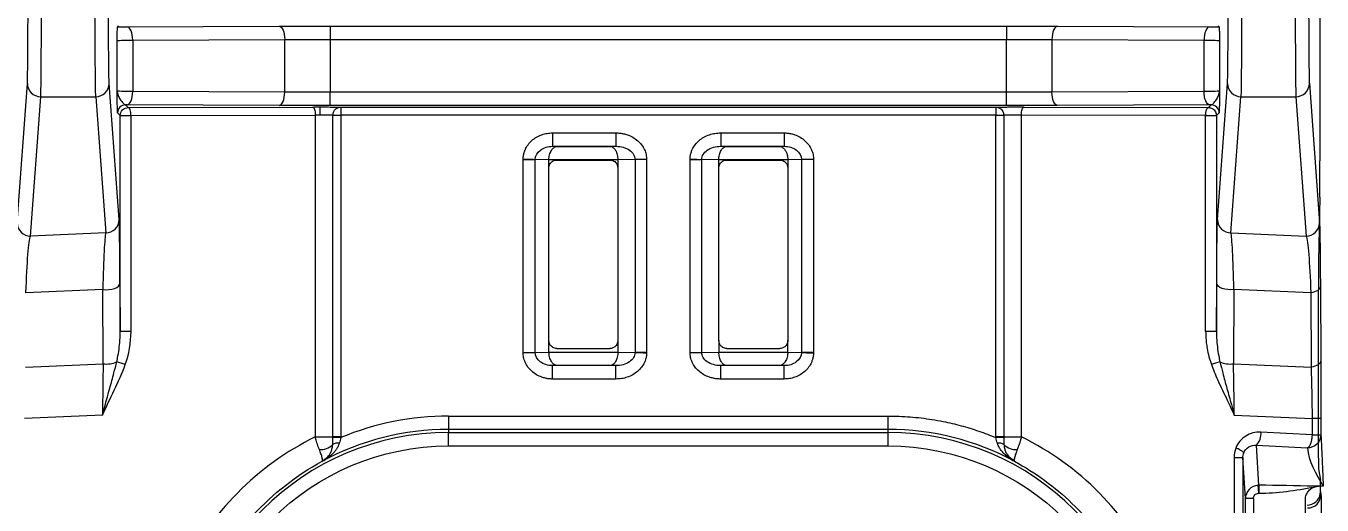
# Model space of a CAD drawing. Header units: inches. Extents: x 897.4 to 914.4, y -8.5 to 2.5.
# Drawn here: x 902.422 to 903.374, y -0.038 to 0.314 of the extents above; entities that cross this region are included whole.
import ezdxf

# ---------------------------------------------------------------- set-up
doc = ezdxf.new("R2010")
doc.units = ezdxf.units.IN
doc.header["$LTSCALE"] = 4
doc.header["$MEASUREMENT"] = 0
doc.layers.get('0').update_dxf_attribs({"linetype": 'CONTINUOUS'})

msp = doc.modelspace()

# ---------------------------------------------------------------- linework, layer by layer
for p, q in [((903.37248, 0.61299), (903.37248, 0.2151)), ((902.48928, 0.31353), (902.4901, 0.31435)), ((903.29768, 0.31435), (903.2985, 0.31353)), ((902.4963, 0.31357), (902.60797, 0.31402)), ((902.6454, 0.31409), (903.14238, 0.31409)), ((902.6454, 0.31409), (902.6454, 0.30425)), ((903.14238, 0.31409), (903.14238, 0.30425)), ((903.17982, 0.31402), (903.29149, 0.31357)), ((902.48909, 0.26625), (902.48909, 0.30349)), ((902.50045, 0.30373), (902.61213, 0.30418)), ((902.50045, 0.30373), (902.50045, 0.26602)), ((902.61213, 0.26556), (902.61213, 0.30418)), ((902.6454, 0.30425), (902.6454, 0.26549)), ((902.6454, 0.30425), (903.14238, 0.30425)), ((903.14238, 0.26549), (903.14238, 0.30425)), ((903.17566, 0.30418), (903.28733, 0.30373)), ((903.17566, 0.30418), (903.17566, 0.26556)), ((903.28733, 0.26602), (903.28733, 0.30373)), ((903.29869, 0.30349), (903.29869, 0.26625)), ((902.41561, 0.16943), (902.42308, 0.27196)), ((902.4905, 0.17184), (902.48321, 0.27196)), ((903.29728, 0.17184), (903.30458, 0.27196)), ((903.3647, 0.27196), (903.37217, 0.16943)), ((902.42545, 0.15966), (902.43292, 0.26219)), ((902.43292, 0.26219), (902.47337, 0.26219)), ((902.47337, 0.26219), (902.48066, 0.16206)), ((902.61213, 0.26556), (902.50045, 0.26602)), ((902.6454, 0.25565), (902.6454, 0.26549)), ((903.14238, 0.26549), (902.6454, 0.26549)), ((903.14238, 0.25565), (903.14238, 0.26549)), ((903.28733, 0.26602), (903.17566, 0.26556)), ((903.30712, 0.16206), (903.31442, 0.26219)), ((903.31442, 0.26219), (903.35486, 0.26219)), ((903.35486, 0.26219), (903.36233, 0.15966)), ((902.49131, 0.24828), (902.48932, 0.25027)), ((902.49131, 0.08949), (902.49131, 0.24828)), ((902.49131, 0.24828), (902.49923, 0.24828)), ((902.4963, 0.25617), (902.49522, 0.25618)), ((902.49522, 0.25618), (902.49721, 0.25418)), ((902.60797, 0.25572), (902.4963, 0.25617)), ((902.49721, 0.25418), (902.63258, 0.25461)), ((902.49923, 0.24828), (902.6346, 0.24871)), ((902.49923, 0.08949), (902.49923, 0.24828)), ((902.6346, 0.24871), (902.6346, 0.0121)), ((902.63797, 0.25462), (902.63797, 0.24872)), ((903.14238, 0.25565), (902.6454, 0.25565)), ((902.64753, 0.0121), (902.64753, 0.24861)), ((902.64753, 0.24861), (902.65326, 0.24861)), ((902.65326, 0.25452), (903.13452, 0.25452)), ((902.65326, 0.25452), (902.65326, 0.24861)), ((903.13452, 0.24861), (902.65326, 0.24861)), ((902.65326, 0.24861), (902.65326, 0.0121)), ((903.13452, 0.25452), (903.13452, 0.24861)), ((903.13452, 0.24861), (903.14026, 0.24861)), ((903.13452, 0.0121), (903.13452, 0.24861)), ((903.14026, 0.24861), (903.14026, 0.0121)), ((903.15318, 0.0121), (903.15318, 0.24871)), ((903.28855, 0.24828), (903.15318, 0.24871)), ((903.1552, 0.25461), (903.29057, 0.25418)), ((903.29149, 0.25617), (903.17982, 0.25572)), ((903.28855, 0.08949), (903.28855, 0.24828)), ((903.28855, 0.24828), (903.29647, 0.24828)), ((903.29057, 0.25418), (903.29256, 0.25618)), ((903.29256, 0.25618), (903.29149, 0.25617)), ((903.29847, 0.25027), (903.29647, 0.24828)), ((903.29647, 0.24828), (903.29647, 0.08949)), ((902.80887, 0.23557), (902.85542, 0.23557)), ((902.80887, 0.23557), (902.80887, 0.22573)), ((902.85542, 0.23557), (902.85542, 0.22573)), ((902.93237, 0.23557), (902.97892, 0.23557)), ((902.93237, 0.23557), (902.93237, 0.22573)), ((902.97892, 0.23557), (902.97892, 0.22573)), ((902.80887, 0.22573), (902.85542, 0.22573)), ((902.80887, 0.22573), (902.81244, 0.22566)), ((902.81244, 0.22566), (902.85107, 0.22566)), ((902.85107, 0.22566), (902.85542, 0.22573)), ((902.93237, 0.22573), (902.97892, 0.22573)), ((902.93237, 0.22573), (902.93672, 0.22566)), ((902.93672, 0.22566), (902.97535, 0.22566)), ((902.97535, 0.22566), (902.97892, 0.22573)), ((902.78723, 0.21596), (902.78723, 0.21629)), ((902.78723, 0.07425), (902.78723, 0.21596)), ((902.78723, 0.21596), (902.79615, 0.21596)), ((902.79615, 0.07425), (902.79615, 0.21596)), ((902.80617, 0.21577), (902.79615, 0.21596)), ((902.85679, 0.21582), (902.80617, 0.21582)), ((902.80617, 0.20974), (902.80617, 0.21577)), ((902.80617, 0.08295), (902.80617, 0.20974)), ((902.81207, 0.21564), (902.85088, 0.21564)), ((902.86941, 0.21597), (902.85679, 0.21578)), ((902.85679, 0.21578), (902.85679, 0.21582)), ((902.85679, 0.21578), (902.85679, 0.20974)), ((902.85679, 0.20974), (902.85679, 0.08295)), ((902.86941, 0.21597), (902.86941, 0.07424)), ((902.87796, 0.21597), (902.86941, 0.21597)), ((902.87796, 0.21597), (902.87796, 0.07424)), ((902.90982, 0.21597), (902.90982, 0.21623)), ((902.90982, 0.07424), (902.90982, 0.21597)), ((902.90982, 0.21597), (902.91838, 0.21597)), ((902.91838, 0.07424), (902.91838, 0.21597)), ((902.93099, 0.21578), (902.91838, 0.21597)), ((902.93099, 0.21582), (902.93099, 0.21578)), ((902.98162, 0.21582), (902.93099, 0.21582)), ((902.93099, 0.20974), (902.93099, 0.21578)), ((902.93099, 0.08295), (902.93099, 0.20974)), ((902.9369, 0.21564), (902.97571, 0.21564)), ((902.99164, 0.21596), (902.98162, 0.21577)), ((902.98162, 0.21577), (902.98162, 0.20974)), ((902.98162, 0.20974), (902.98162, 0.08295)), ((902.99164, 0.21596), (902.99164, 0.07425)), ((903.00056, 0.21596), (902.99164, 0.21596)), ((903.00056, 0.21596), (903.00056, 0.07425)), ((903.37233, 0.18834), (903.37145, 0.14108)), ((902.48066, 0.16206), (902.42545, 0.15966)), ((903.30712, 0.16206), (903.36233, 0.15966)), ((902.49113, 0.12517), (902.49131, 0.08949)), ((903.29647, 0.08949), (903.29665, 0.12517)), ((902.47851, 0.12046), (902.42204, 0.118)), ((902.47879, 0.06589), (902.47851, 0.12046)), ((903.30927, 0.12046), (903.309, 0.06589)), ((903.36574, 0.118), (903.30927, 0.12046)), ((903.36574, 0.118), (903.36601, 0.0634)), ((903.3713, 0.11432), (903.3713, -0.00156)), ((903.37281, 0.12271), (903.37308, 0.06811)), ((902.49923, 0.08949), (902.49131, 0.08949)), ((903.29647, 0.08949), (903.28855, 0.08949)), ((902.80617, 0.07444), (902.80617, 0.08295)), ((902.81207, 0.07704), (902.85088, 0.07704)), ((902.85679, 0.08295), (902.85679, 0.07444)), ((902.93099, 0.08295), (902.93099, 0.07444)), ((902.9369, 0.07704), (902.97571, 0.07704)), ((902.98162, 0.07444), (902.98162, 0.08295)), ((902.78723, 0.07425), (902.79615, 0.07425)), ((902.79615, 0.07425), (902.80617, 0.07444)), ((902.80617, 0.07444), (902.80617, 0.07439)), ((902.80617, 0.07439), (902.85679, 0.07439)), ((902.85679, 0.07444), (902.86941, 0.07424)), ((902.87796, 0.07424), (902.86941, 0.07424)), ((902.87796, 0.07424), (902.87796, 0.07398)), ((902.90982, 0.07424), (902.91838, 0.07424)), ((902.91838, 0.07424), (902.93099, 0.07444)), ((902.93099, 0.07444), (902.93099, 0.07439)), ((902.93099, 0.07439), (902.98162, 0.07439)), ((902.98162, 0.07439), (902.98162, 0.07444)), ((902.98162, 0.07444), (902.99164, 0.07425)), ((903.00056, 0.07425), (902.99164, 0.07425)), ((903.00056, 0.07425), (903.00055, 0.07392)), ((902.42177, 0.0634), (902.47879, 0.06589)), ((902.81244, 0.06455), (902.80887, 0.06448)), ((902.80887, 0.05464), (902.80887, 0.06448)), ((902.85542, 0.06448), (902.80887, 0.06448)), ((902.85107, 0.06455), (902.81244, 0.06455)), ((902.85542, 0.06448), (902.85107, 0.06455)), ((902.85542, 0.05464), (902.85542, 0.06448)), ((902.93672, 0.06455), (902.93237, 0.06448)), ((902.93237, 0.05464), (902.93237, 0.06448)), ((902.97892, 0.06448), (902.93237, 0.06448)), ((902.97535, 0.06455), (902.93672, 0.06455)), ((902.97892, 0.06448), (902.97535, 0.06455)), ((902.97892, 0.05464), (902.97892, 0.06448)), ((903.309, 0.06589), (903.36601, 0.0634)), ((902.85542, 0.05464), (902.80887, 0.05464)), ((902.97892, 0.05464), (902.93237, 0.05464)), ((902.4783, 0.02802), (902.42108, 0.02552)), ((902.73247, 0.02747), (903.05531, 0.02747)), ((902.73247, 0.02747), (902.73247, 0.01763)), ((903.05531, 0.01763), (903.05531, 0.02747)), ((903.30949, 0.02802), (903.36671, 0.02552)), ((903.36671, 0.02552), (903.36671, 0.01372)), ((903.37318, 0.02552), (903.36671, 0.02552)), ((903.37318, 0.02552), (903.37318, 0.01372)), ((902.6346, 0.0121), (902.64753, 0.0121)), ((902.65326, 0.0121), (902.64753, 0.0121)), ((902.65326, 0.0121), (902.65326, 0.01156)), ((902.73247, 0.01763), (902.73247, 0.01527)), ((903.05531, 0.01763), (902.73247, 0.01763)), ((902.73247, 0.01527), (903.05531, 0.01527)), ((902.73247, 0.00543), (902.73247, 0.01527)), ((903.05531, 0.01527), (903.05531, 0.01763)), ((903.05531, 0.00543), (903.05531, 0.01527)), ((903.14026, 0.0121), (903.13452, 0.0121)), ((903.13452, 0.01156), (903.13452, 0.0121)), ((903.14026, 0.0121), (903.15318, 0.0121)), ((903.36671, 0.01372), (903.32916, 0.01569)), ((903.36671, 0.01372), (903.37318, 0.01372)), ((902.73247, 0.00543), (903.05531, 0.00543)), ((903.3258, 0.00594), (903.36334, 0.00398)), ((903.32758, -0.02346), (903.3258, 0.00594)), ((902.63962, -0.00582), (902.64258, -0.00347)), ((902.63962, -0.00582), (902.63965, -0.00584)), ((902.64258, -0.00347), (902.64377, -0.00254)), ((903.1452, -0.00347), (903.14401, -0.00253)), ((903.14816, -0.00582), (903.1452, -0.00347)), ((903.14813, -0.00584), (903.14816, -0.00582)), ((903.30944, -0.00314), (903.30944, -0.35231)), ((903.30944, -0.00314), (903.31591, -0.00314)), ((903.31591, -0.00314), (903.31591, -0.35231)), ((903.31774, -0.03327), (903.31591, -0.00314)), ((903.37138, -0.01139), (903.37278, -0.01976)), ((903.32699, -0.02347), (903.32734, -0.02931)), ((903.32758, -0.02346), (903.32758, -0.0293)), ((903.3683, -0.0241), (903.3683, -0.02476)), ((903.37488, -0.02418), (903.37162, -0.02418)), ((903.37286, -0.02814), (903.37322, -0.0303)), ((903.31774, -0.32218), (903.31774, -0.03327)), ((903.32364, -0.03327), (903.31774, -0.03327)), ((903.32364, -0.03327), (903.32364, -0.32218)), ((903.3618, -0.32144), (903.3618, -0.03402))]:
    msp.add_line(p, q)
at = {"flags": 128}
for points in [[(902.50045, 0.30373), (902.50037, 0.30564), (902.50013, 0.30747), (902.49974, 0.30917), (902.49923, 0.31066), (902.4986, 0.31188), (902.49788, 0.3128), (902.4971, 0.31337), (902.4963, 0.31357)], [(902.60797, 0.31402), (902.60877, 0.31382), (902.60955, 0.31325), (902.61027, 0.31234), (902.6109, 0.31111), (902.61141, 0.30962), (902.6118, 0.30793), (902.61204, 0.30609), (902.61213, 0.30418)], [(903.17982, 0.31402), (903.17901, 0.31382), (903.17823, 0.31325), (903.17752, 0.31234), (903.17689, 0.31111), (903.17637, 0.30962), (903.17598, 0.30793), (903.17574, 0.30609), (903.17566, 0.30418)], [(903.29149, 0.31357), (903.29068, 0.31337), (903.2899, 0.3128), (903.28919, 0.31188), (903.28856, 0.31066), (903.28804, 0.30917), (903.28765, 0.30747), (903.28741, 0.30564), (903.28733, 0.30373)], [(902.4963, 0.25617), (902.4971, 0.25638), (902.49788, 0.25694), (902.4986, 0.25786), (902.49923, 0.25908), (902.49974, 0.26057), (902.50013, 0.26227), (902.50037, 0.2641), (902.50045, 0.26602)], [(902.60797, 0.25572), (902.60877, 0.25592), (902.60955, 0.25649), (902.61027, 0.2574), (902.6109, 0.25863), (902.61141, 0.26012), (902.6118, 0.26181), (902.61204, 0.26365), (902.61213, 0.26556)], [(903.17982, 0.25572), (903.17901, 0.25592), (903.17823, 0.25649), (903.17752, 0.2574), (903.17689, 0.25863), (903.17637, 0.26012), (903.17598, 0.26181), (903.17574, 0.26365), (903.17566, 0.26556)], [(903.29149, 0.25617), (903.29068, 0.25638), (903.2899, 0.25694), (903.28919, 0.25786), (903.28856, 0.25908), (903.28804, 0.26057), (903.28765, 0.26227), (903.28741, 0.2641), (903.28733, 0.26602)], [(902.49923, 0.24828), (902.49919, 0.24943), (902.49908, 0.25053), (902.49889, 0.25154), (902.49864, 0.25244), (902.49833, 0.25317), (902.49798, 0.25372), (902.49761, 0.25406), (902.49721, 0.25418)], [(902.63258, 0.25461), (902.63297, 0.25449), (902.63335, 0.25415), (902.6337, 0.2536), (902.634, 0.25287), (902.63425, 0.25197), (902.63444, 0.25096), (902.63456, 0.24986), (902.6346, 0.24871)], [(903.15318, 0.24871), (903.15322, 0.24986), (903.15334, 0.25096), (903.15353, 0.25197), (903.15378, 0.25287), (903.15409, 0.2536), (903.15443, 0.25415), (903.15481, 0.25449), (903.1552, 0.25461)], [(902.78723, 0.21629), (902.78862, 0.21627), (902.78998, 0.21624), (902.79129, 0.21622), (902.79252, 0.21619), (902.79364, 0.21617), (902.79463, 0.21615), (902.79547, 0.21614), (902.79615, 0.21613)], [(902.90982, 0.21623), (902.91111, 0.21621), (902.91238, 0.21619), (902.91361, 0.21618), (902.91477, 0.21616), (902.91584, 0.21614), (902.91681, 0.21613), (902.91766, 0.21611), (902.91838, 0.2161)], [(902.47851, 0.12046), (902.48075, 0.12028), (902.48302, 0.12036), (902.48519, 0.12069), (902.48716, 0.12126), (902.48881, 0.12204), (902.49007, 0.12298), (902.49085, 0.12405), (902.49113, 0.12517)], [(903.30927, 0.12046), (903.30703, 0.12028), (903.30477, 0.12036), (903.30259, 0.12069), (903.30063, 0.12126), (903.29897, 0.12204), (903.29772, 0.12298), (903.29693, 0.12405), (903.29665, 0.12517)], [(903.37281, 0.12271), (903.37267, 0.12192), (903.37229, 0.12116), (903.37166, 0.12044), (903.37082, 0.11977), (903.36978, 0.11918), (903.36856, 0.11868), (903.36721, 0.11829), (903.36574, 0.118)], [(902.86941, 0.07411), (902.87012, 0.0741), (902.87097, 0.07409), (902.87194, 0.07407), (902.87301, 0.07406), (902.87417, 0.07404), (902.8754, 0.07402), (902.87667, 0.074), (902.87796, 0.07398)], [(902.99163, 0.07409), (902.99231, 0.07407), (902.99315, 0.07406), (902.99415, 0.07404), (902.99527, 0.07402), (902.99649, 0.074), (902.9978, 0.07397), (902.99916, 0.07395), (903.00055, 0.07392)], [(903.37308, 0.06811), (903.37294, 0.06733), (903.37256, 0.06656), (903.37194, 0.06584), (903.3711, 0.06518), (903.37005, 0.06459), (903.36884, 0.06409), (903.36748, 0.06369), (903.36601, 0.0634)], [(902.65326, 0.01156), (902.65228, 0.01157), (902.65133, 0.01158), (902.65044, 0.0116), (902.64962, 0.01161), (902.6489, 0.01161), (902.6483, 0.01162), (902.64784, 0.01163), (902.64752, 0.01163)], [(903.14026, 0.01163), (903.13995, 0.01163), (903.13948, 0.01162), (903.13889, 0.01161), (903.13817, 0.01161), (903.13735, 0.0116), (903.13645, 0.01158), (903.1355, 0.01157), (903.13452, 0.01156)]]:
    msp.add_lwpolyline(points, dxfattribs=at)
for centre, radius, start, end in [((902.4329, 0.27201), 0.00982, 180.27307, 270.13264), ((902.47339, 0.27201), 0.00982, 269.86736, 359.72693), ((903.31439, 0.27201), 0.00982, 180.27318, 270.13236), ((903.35488, 0.27201), 0.00982, 269.86764, 359.72687), ((902.49522, 0.25027), 0.00591, 90.00619, 179.99523), ((903.29256, 0.25027), 0.00591, 0.00505, 89.9954), ((902.48068, 0.17188), 0.00982, 269.86694, 359.72692), ((903.3071, 0.17188), 0.00982, 180.27322, 270.13275), ((902.42543, 0.16948), 0.00982, 180.27307, 270.13263), ((903.36235, 0.16948), 0.00982, 269.86732, 359.72665), ((902.48151, 0.08283), 0.01716, 260.87545, 294.79621), ((902.48058, 0.03077), 0.03738, 67.28729, 77.4408), ((903.30721, 0.03076), 0.03738, 102.55951, 112.71241), ((903.30627, 0.08283), 0.01716, 245.20387, 279.12448), ((902.73247, -0.17773), 0.193, 90, 270), ((902.73247, -0.17773), 0.19535, 90, 118.37014), ((903.05531, -0.17773), 0.19535, 61.62986, 90), ((903.05531, -0.17773), 0.193, 270, 90), ((903.31682, 0.0145), 0.0124, 316.3833, 5.49164), ((902.63888, 0.01417), 0.01141, 263.44191, 318.10088), ((902.65123, -0.00047), 0.00801, 82.93663, 118.76251), ((903.13655, -0.00047), 0.00801, 61.23742, 97.06344), ((903.1489, 0.01417), 0.01141, 221.89914, 276.55811), ((903.30657, -0.00974), 0.01423, 45.43377, 73.00163), ((902.64581, -0.00456), 0.00288, 90.93476, 135.20679), ((903.14197, -0.00456), 0.00288, 44.79336, 89.0649), ((903.36338, -0.03029), 0.00984, 269.99231, 359.93101)]:
    msp.add_arc(centre, radius, start, end)
for centre, major_axis, ratio, start_param, end_param in [((903.37222, 0.2151), (0, 0.02953), 0.008727, 3.577925, 4.712389), ((903.37156, 0.11432), (0, 0.02953), 0.008727, 0.436332, 1.570796), ((903.37139, -0.00156), (0, 0.00984), 0.008727, 1.570796, 3.089233), ((903.37277, -0.02959), (0, 0.00984), 0.00873, 4.860905, 6.230809), ((903.36302, -0.02816), (0.00336, 0.00927), 0.997866, 3.490948, 4.913506)]:
    msp.add_ellipse(centre, major_axis=major_axis, ratio=ratio, start_param=start_param, end_param=end_param)
for points, knots in [([(902.42308, 0.27196), (902.42309, 0.27219), (902.42312, 0.27264), (902.42316, 0.27372), (902.4232, 0.27512), (902.42324, 0.27685), (902.4233, 0.28002), (902.42338, 0.2855), (902.42346, 0.29438), (902.42353, 0.30484), (902.42357, 0.31511), (902.42359, 0.32438), (902.42361, 0.33232), (902.42361, 0.33768), (902.42361, 0.34037)], [0, 0, 0, 0, 0.0485418, 0.0967402, 0.1448345, 0.1930651, 0.2416707, 0.370757, 0.5000478, 0.6291324, 0.7584216, 0.8390891, 0.9192435, 1, 1, 1, 1]), ([(902.43292, 0.26219), (902.43299, 0.26332), (902.43306, 0.26619), (902.43319, 0.27502), (902.43325, 0.28099), (902.43335, 0.29524), (902.43339, 0.30352), (902.43344, 0.32133), (902.43345, 0.33085), (902.43345, 0.34037)], [0, 0, 0, 0, 0.25, 0.25, 0.5, 0.5, 0.75, 0.75, 1, 1, 1, 1]), ([(902.47337, 0.26219), (902.47335, 0.26246), (902.47332, 0.263), (902.47328, 0.26431), (902.47324, 0.26596), (902.4732, 0.26797), (902.47317, 0.27028), (902.47313, 0.27288), (902.4731, 0.27574), (902.47307, 0.27883), (902.47304, 0.28213), (902.47302, 0.2856), (902.47299, 0.28923), (902.47297, 0.29298), (902.47295, 0.29684), (902.47293, 0.30077), (902.47291, 0.30477), (902.47289, 0.3088), (902.47288, 0.31284), (902.47287, 0.31689), (902.47286, 0.32092), (902.47285, 0.32492), (902.47284, 0.32888), (902.47284, 0.33277), (902.47284, 0.3366), (902.47284, 0.33912), (902.47284, 0.34037)], [0, 0, 0, 0, 0.0505536, 0.1003345, 0.1493427, 0.1975782, 0.245041, 0.291731, 0.3376482, 0.3827927, 0.4271644, 0.4707633, 0.5135894, 0.5556427, 0.5969232, 0.6374309, 0.6771657, 0.7161276, 0.7543167, 0.791733, 0.8283763, 0.8642468, 0.8993445, 0.9336692, 0.967221, 1, 1, 1, 1]), ([(902.48321, 0.27196), (902.48314, 0.27296), (902.48306, 0.27546), (902.48294, 0.28319), (902.48288, 0.28841), (902.48278, 0.30088), (902.48274, 0.30812), (902.48269, 0.32371), (902.48268, 0.33204), (902.48268, 0.34037)], [0, 0, 0, 0, 0.25, 0.25, 0.5, 0.5, 0.75, 0.75, 1, 1, 1, 1]), ([(903.30458, 0.27196), (903.30459, 0.27219), (903.30462, 0.27264), (903.30466, 0.27372), (903.3047, 0.27512), (903.30474, 0.27685), (903.3048, 0.28002), (903.30487, 0.2855), (903.30496, 0.29438), (903.30502, 0.30484), (903.30507, 0.31511), (903.30509, 0.32438), (903.3051, 0.33232), (903.3051, 0.33768), (903.30511, 0.34037)], [0, 0, 0, 0, 0.048542, 0.09674, 0.144834, 0.193065, 0.241671, 0.370757, 0.500048, 0.629132, 0.758422, 0.839089, 0.919244, 1, 1, 1, 1]), ([(903.31495, 0.34037), (903.31495, 0.33849), (903.31495, 0.33465), (903.31494, 0.32883), (903.31493, 0.32288), (903.31491, 0.31684), (903.3149, 0.31077), (903.31487, 0.30471), (903.31485, 0.29874), (903.31481, 0.29292), (903.31478, 0.28733), (903.31474, 0.28206), (903.3147, 0.27718), (903.31465, 0.2728), (903.3146, 0.269), (903.31454, 0.26589), (903.31448, 0.26348), (903.31444, 0.26262), (903.31442, 0.26219)], [0, 0, 0, 0, 0.049462, 0.100663, 0.153603, 0.208281, 0.264698, 0.322853, 0.382746, 0.444378, 0.507748, 0.572856, 0.639702, 0.708287, 0.778608, 0.850668, 0.924465, 1, 1, 1, 1]), ([(903.35433, 0.34037), (903.35433, 0.33085), (903.35434, 0.32133), (903.3544, 0.30352), (903.35443, 0.29524), (903.35453, 0.28099), (903.35459, 0.27502), (903.35472, 0.26619), (903.35479, 0.26332), (903.35486, 0.26219)], [0, 0, 0, 0, 0.25, 0.25, 0.5, 0.5, 0.75, 0.75, 1, 1, 1, 1]), ([(903.36417, 0.34037), (903.36417, 0.33876), (903.36417, 0.33553), (903.36418, 0.33073), (903.36419, 0.32599), (903.3642, 0.3213), (903.36422, 0.31415), (903.36426, 0.30484), (903.36432, 0.29439), (903.36441, 0.2855), (903.36449, 0.27945), (903.36457, 0.27558), (903.36463, 0.27319), (903.36468, 0.27237), (903.3647, 0.27196)], [0, 0, 0, 0, 0.04854, 0.0967367, 0.1448293, 0.1930585, 0.2416627, 0.3707464, 0.5000363, 0.6291218, 0.7584136, 0.8390835, 0.9192405, 1, 1, 1, 1]), ([(902.48909, 0.30349), (902.48911, 0.30487), (902.48914, 0.30722), (902.48918, 0.31016), (902.48921, 0.31204), (902.48925, 0.31326), (902.48927, 0.31344), (902.48928, 0.31353)], [0, 0, 0, 0, 0.290961, 0.498709, 0.682047, 0.847745, 1, 1, 1, 1]), ([(902.48928, 0.31353), (902.49037, 0.31354), (902.49254, 0.31355), (902.49504, 0.31356), (902.4963, 0.31357)], [0, 0, 0, 0, 0.500001, 1, 1, 1, 1]), ([(902.60797, 0.31402), (902.60966, 0.31403), (902.61304, 0.31404), (902.61826, 0.31406), (902.62354, 0.31407), (902.6289, 0.31408), (902.63433, 0.31409), (902.63984, 0.31409), (902.64354, 0.31409), (902.6454, 0.31409)], [0, 0, 0, 0, 0.144264, 0.287125, 0.429137, 0.570865, 0.712876, 0.855736, 1, 1, 1, 1]), ([(903.14238, 0.31409), (903.14424, 0.31409), (903.14794, 0.31409), (903.15345, 0.31409), (903.15888, 0.31408), (903.16424, 0.31407), (903.16952, 0.31406), (903.17474, 0.31404), (903.17812, 0.31403), (903.17982, 0.31402)], [0, 0, 0, 0, 0.144264, 0.287124, 0.429135, 0.570863, 0.712875, 0.855736, 1, 1, 1, 1]), ([(903.29149, 0.31357), (903.29274, 0.31356), (903.29524, 0.31355), (903.29741, 0.31354), (903.2985, 0.31353)], [0, 0, 0, 0, 0.499999, 1, 1, 1, 1]), ([(903.2985, 0.31353), (903.29851, 0.3135), (903.29852, 0.31343), (903.29854, 0.31299), (903.29856, 0.31231), (903.29858, 0.31137), (903.29861, 0.30987), (903.29865, 0.30723), (903.29868, 0.30488), (903.29869, 0.30349)], [0, 0, 0, 0, 0.089429, 0.183313, 0.282704, 0.388492, 0.501415, 0.707219, 1, 1, 1, 1]), ([(902.48909, 0.30349), (902.48912, 0.30354), (902.49022, 0.30359), (902.49422, 0.30367), (902.49711, 0.30371), (902.50045, 0.30373)], [0, 0, 0, 0, 0.5, 0.5, 1, 1, 1, 1]), ([(903.28733, 0.30373), (903.29068, 0.30371), (903.29357, 0.30367), (903.29756, 0.30359), (903.29866, 0.30354), (903.29869, 0.30349)], [0, 0, 0, 0, 0.5, 0.5, 1, 1, 1, 1]), ([(902.48932, 0.25027), (902.48931, 0.25032), (902.48929, 0.25042), (902.48927, 0.25109), (902.48924, 0.25213), (902.48921, 0.2536), (902.48919, 0.25546), (902.48916, 0.25779), (902.48913, 0.26135), (902.48911, 0.26431), (902.48909, 0.26625)], [0, 0, 0, 0, 0.092854, 0.187644, 0.286037, 0.389528, 0.499402, 0.615869, 0.749527, 1, 1, 1, 1]), ([(902.48909, 0.26625), (902.48913, 0.26573), (902.48921, 0.26469), (902.4897, 0.26313), (902.49043, 0.2616), (902.49135, 0.26006), (902.49235, 0.25864), (902.49341, 0.25738), (902.49438, 0.25642), (902.49495, 0.25626), (902.49522, 0.25618)], [0, 0, 0, 0, 0.1232917, 0.249217, 0.3782973, 0.4996005, 0.6306495, 0.7499638, 0.8796782, 1, 1, 1, 1]), ([(902.50045, 0.26602), (902.49711, 0.26604), (902.49422, 0.26607), (902.49022, 0.26615), (902.48912, 0.2662), (902.48909, 0.26625)], [0, 0, 0, 0, 0.5, 0.5, 1, 1, 1, 1]), ([(903.29869, 0.26625), (903.29866, 0.2662), (903.29756, 0.26615), (903.29357, 0.26607), (903.29068, 0.26604), (903.28733, 0.26602)], [0, 0, 0, 0, 0.5, 0.5, 1, 1, 1, 1]), ([(903.29256, 0.25618), (903.29274, 0.25621), (903.2931, 0.25629), (903.29372, 0.25675), (903.29449, 0.25751), (903.29543, 0.25864), (903.29679, 0.26055), (903.29793, 0.26262), (903.29857, 0.26471), (903.29865, 0.26574), (903.29869, 0.26625)], [0, 0, 0, 0, 0.079014, 0.162787, 0.250163, 0.369419, 0.500511, 0.750753, 0.876512, 1, 1, 1, 1]), ([(903.29869, 0.26625), (903.29868, 0.26431), (903.29865, 0.26137), (903.29862, 0.25781), (903.29859, 0.25503), (903.29855, 0.25253), (903.29851, 0.25066), (903.29848, 0.2504), (903.29847, 0.25027)], [0, 0, 0, 0, 0.250924, 0.381584, 0.500814, 0.679307, 0.843358, 1, 1, 1, 1]), ([(902.49131, 0.24828), (902.49131, 0.24983), (902.49195, 0.25136), (902.49413, 0.25355), (902.49567, 0.25418), (902.49721, 0.25418)], [0, 0, 0, 0, 0.5, 0.5, 1, 1, 1, 1]), ([(902.6454, 0.25565), (902.64354, 0.25565), (902.63984, 0.25565), (902.63433, 0.25565), (902.6289, 0.25566), (902.62354, 0.25567), (902.61826, 0.25568), (902.61304, 0.2557), (902.60966, 0.25571), (902.60797, 0.25572)], [0, 0, 0, 0, 0.144264, 0.287124, 0.429135, 0.570863, 0.712875, 0.855736, 1, 1, 1, 1]), ([(902.63258, 0.25461), (902.63346, 0.25462), (902.63521, 0.25462), (902.63705, 0.25462), (902.63797, 0.25462)], [0, 0, 0, 0, 0.500001, 1, 1, 1, 1]), ([(902.63797, 0.25462), (902.63885, 0.25462), (902.64059, 0.25462), (902.64313, 0.25462), (902.64552, 0.25461), (902.64843, 0.25459), (902.65157, 0.25456), (902.6527, 0.25453), (902.65326, 0.25452)], [0, 0, 0, 0, 0.126398, 0.249614, 0.373223, 0.500768, 0.749614, 1, 1, 1, 1]), ([(902.64753, 0.24861), (902.64701, 0.24863), (902.64576, 0.24865), (902.64233, 0.24868), (902.64015, 0.2487), (902.63797, 0.24872)], [0, 0, 0, 0, 0.5, 0.5, 1, 1, 1, 1]), ([(902.64753, 0.24861), (902.64757, 0.24913), (902.64764, 0.25008), (902.64811, 0.25128), (902.64865, 0.25215), (902.64955, 0.2532), (902.65075, 0.25402), (902.65203, 0.2544), (902.65269, 0.25449), (902.65306, 0.25452), (902.65322, 0.25452), (902.65326, 0.25452)], [0, 0, 0, 0, 0.167419, 0.306659, 0.417651, 0.500341, 0.759207, 0.882828, 0.942179, 0.983221, 1, 1, 1, 1]), ([(903.13452, 0.25452), (903.13471, 0.25452), (903.13509, 0.25454), (903.13601, 0.25455), (903.13738, 0.25457), (903.13945, 0.25459), (903.14231, 0.25461), (903.14555, 0.25462), (903.14888, 0.25462), (903.15217, 0.25462), (903.15419, 0.25462), (903.1552, 0.25461)], [0, 0, 0, 0, 0.079129, 0.158211, 0.238652, 0.367859, 0.500082, 0.629289, 0.761512, 0.88003, 1, 1, 1, 1]), ([(903.13452, 0.25452), (903.13457, 0.25452), (903.13473, 0.25452), (903.1351, 0.25449), (903.13575, 0.2544), (903.13704, 0.25402), (903.13851, 0.25301), (903.13991, 0.25111), (903.14013, 0.24956), (903.14026, 0.24861)], [0, 0, 0, 0, 0.0168247, 0.0579803, 0.1174947, 0.2414558, 0.5010324, 0.6946557, 1, 1, 1, 1]), ([(903.15318, 0.24871), (903.15261, 0.24871), (903.15145, 0.24872), (903.14958, 0.24872), (903.14764, 0.24871), (903.1457, 0.2487), (903.14388, 0.24869), (903.14227, 0.24867), (903.14096, 0.24864), (903.14049, 0.24862), (903.14026, 0.24861)], [0, 0, 0, 0, 0.10786, 0.220619, 0.338277, 0.460833, 0.588285, 0.720631, 0.85787, 1, 1, 1, 1]), ([(903.17982, 0.25572), (903.17812, 0.25571), (903.17474, 0.2557), (903.16952, 0.25568), (903.16424, 0.25567), (903.15888, 0.25566), (903.15345, 0.25565), (903.14794, 0.25565), (903.14424, 0.25565), (903.14238, 0.25565)], [0, 0, 0, 0, 0.144264, 0.287125, 0.429137, 0.570865, 0.712876, 0.855736, 1, 1, 1, 1]), ([(903.28855, 0.24828), (903.28856, 0.24879), (903.28859, 0.24974), (903.28876, 0.25094), (903.28895, 0.25181), (903.28926, 0.25286), (903.28968, 0.25363), (903.29011, 0.25406), (903.29042, 0.25417), (903.29054, 0.25418), (903.29057, 0.25418)], [0, 0, 0, 0, 0.167369, 0.306613, 0.417665, 0.50047, 0.759332, 0.858825, 0.962108, 1, 1, 1, 1]), ([(903.29057, 0.25418), (903.29067, 0.25418), (903.29085, 0.25418), (903.2912, 0.25415), (903.29184, 0.25407), (903.29316, 0.25369), (903.29468, 0.25268), (903.29612, 0.25078), (903.29634, 0.24923), (903.29647, 0.24828)], [0, 0, 0, 0, 0.032671, 0.057605, 0.117135, 0.241141, 0.500843, 0.6945, 1, 1, 1, 1]), ([(902.78723, 0.21629), (902.78728, 0.2171), (902.78737, 0.21873), (902.78794, 0.22112), (902.78898, 0.22392), (902.79079, 0.22701), (902.7936, 0.23005), (902.79702, 0.23255), (902.80082, 0.23429), (902.80483, 0.23539), (902.80751, 0.23551), (902.80887, 0.23557)], [0, 0, 0, 0, 0.075797, 0.151886, 0.229666, 0.354402, 0.484464, 0.614064, 0.749062, 0.873345, 1, 1, 1, 1]), ([(902.85542, 0.23557), (902.85636, 0.23554), (902.85825, 0.23549), (902.86103, 0.23501), (902.86427, 0.2341), (902.86784, 0.23251), (902.87142, 0.22997), (902.87437, 0.22687), (902.87644, 0.22338), (902.87774, 0.21969), (902.87789, 0.21721), (902.87796, 0.21597)], [0, 0, 0, 0, 0.0857, 0.170497, 0.255434, 0.390288, 0.522424, 0.650286, 0.775327, 0.888089, 1, 1, 1, 1]), ([(902.90982, 0.21623), (902.90987, 0.21705), (902.90996, 0.21867), (902.91054, 0.22108), (902.91162, 0.22389), (902.91352, 0.22699), (902.91644, 0.23004), (902.92001, 0.23255), (902.92397, 0.23429), (902.92815, 0.23539), (902.93095, 0.23551), (902.93237, 0.23557)], [0, 0, 0, 0, 0.07411, 0.148623, 0.225022, 0.348271, 0.477868, 0.608071, 0.744662, 0.870967, 1, 1, 1, 1]), ([(902.97892, 0.23557), (902.97982, 0.23554), (902.98162, 0.23549), (902.98429, 0.235), (902.9874, 0.2341), (902.99084, 0.2325), (902.99427, 0.22998), (902.99711, 0.22686), (902.99909, 0.22337), (903.00034, 0.21968), (903.00048, 0.2172), (903.00056, 0.21596)], [0, 0, 0, 0, 0.083525, 0.166813, 0.250952, 0.383035, 0.515781, 0.642974, 0.770695, 0.885054, 1, 1, 1, 1]), ([(902.79615, 0.21613), (902.7962, 0.21868), (902.79759, 0.22117), (902.80228, 0.22472), (902.80555, 0.22574), (902.80887, 0.22573)], [0, 0, 0, 0, 0.5, 0.5, 1, 1, 1, 1]), ([(902.80617, 0.21582), (902.80619, 0.21644), (902.80624, 0.21769), (902.80662, 0.21953), (902.8072, 0.22128), (902.80818, 0.22316), (902.80994, 0.22512), (902.81151, 0.22546), (902.81244, 0.22566)], [0, 0, 0, 0, 0.109877, 0.224595, 0.345563, 0.473984, 0.690646, 1, 1, 1, 1]), ([(902.85107, 0.22566), (902.85144, 0.22562), (902.85214, 0.22554), (902.8531, 0.22502), (902.8539, 0.22435), (902.85457, 0.22358), (902.85549, 0.22219), (902.8565, 0.21971), (902.8567, 0.21707), (902.85679, 0.21582)], [0, 0, 0, 0, 0.1343242, 0.2539107, 0.3587913, 0.4490188, 0.5246821, 0.7738786, 1, 1, 1, 1]), ([(902.85542, 0.22573), (902.85911, 0.22574), (902.86274, 0.2247), (902.86792, 0.22109), (902.86942, 0.21855), (902.86941, 0.21597)], [0, 0, 0, 0, 0.5, 0.5, 1, 1, 1, 1]), ([(902.91838, 0.2161), (902.91841, 0.21866), (902.91994, 0.22116), (902.9251, 0.22472), (902.92871, 0.22574), (902.93237, 0.22573)], [0, 0, 0, 0, 0.5, 0.5, 1, 1, 1, 1]), ([(902.93099, 0.21582), (902.93101, 0.21644), (902.93106, 0.21769), (902.9314, 0.21953), (902.93193, 0.22127), (902.93282, 0.22315), (902.93443, 0.22512), (902.93587, 0.22546), (902.93672, 0.22566)], [0, 0, 0, 0, 0.111368, 0.227364, 0.349191, 0.477887, 0.693566, 1, 1, 1, 1]), ([(902.97535, 0.22566), (902.97575, 0.22562), (902.97652, 0.22554), (902.97757, 0.22502), (902.97845, 0.22435), (902.97918, 0.22358), (902.98019, 0.22219), (902.9813, 0.21973), (902.98151, 0.21708), (902.98162, 0.21582)], [0, 0, 0, 0, 0.135719, 0.256387, 0.36204, 0.452737, 0.52858, 0.776663, 1, 1, 1, 1]), ([(902.97892, 0.22573), (902.98227, 0.22574), (902.98557, 0.22469), (902.99028, 0.22108), (902.99164, 0.21854), (902.99164, 0.21596)], [0, 0, 0, 0, 0.5, 0.5, 1, 1, 1, 1]), ([(902.80617, 0.20974), (902.8062, 0.21026), (902.80627, 0.21128), (902.80689, 0.21273), (902.808, 0.21414), (902.80973, 0.21541), (902.81129, 0.21557), (902.81207, 0.21564)], [0, 0, 0, 0, 0.168226, 0.331136, 0.500763, 0.749584, 1, 1, 1, 1]), ([(902.85088, 0.21564), (902.8514, 0.21561), (902.85243, 0.21554), (902.85388, 0.21492), (902.85529, 0.21381), (902.85656, 0.21207), (902.85672, 0.21052), (902.85679, 0.20974)], [0, 0, 0, 0, 0.168347, 0.331334, 0.500978, 0.749725, 1, 1, 1, 1]), ([(902.93099, 0.20974), (902.93102, 0.21026), (902.93109, 0.21128), (902.93171, 0.21273), (902.93282, 0.21414), (902.93456, 0.21541), (902.93612, 0.21557), (902.9369, 0.21564)], [0, 0, 0, 0, 0.168129, 0.330961, 0.500548, 0.749416, 1, 1, 1, 1]), ([(902.97571, 0.21564), (902.97623, 0.21561), (902.97726, 0.21554), (902.9787, 0.21492), (902.98012, 0.21381), (902.98138, 0.21207), (902.98154, 0.21052), (902.98162, 0.20974)], [0, 0, 0, 0, 0.168226, 0.331136, 0.500763, 0.749584, 1, 1, 1, 1]), ([(902.49113, 0.12517), (902.49107, 0.13772), (902.49098, 0.14865), (902.49076, 0.16482), (902.49063, 0.17005), (902.4905, 0.17184)], [0, 0, 0, 0, 0.5, 0.5, 1, 1, 1, 1]), ([(903.29665, 0.12517), (903.29666, 0.1267), (903.29668, 0.12977), (903.2967, 0.13417), (903.29673, 0.1384), (903.29677, 0.14387), (903.29683, 0.15025), (903.29691, 0.15692), (903.297, 0.16254), (903.29709, 0.16692), (903.29718, 0.17016), (903.29725, 0.17128), (903.29728, 0.17184)], [0, 0, 0, 0, 0.060272, 0.120571, 0.181114, 0.242113, 0.367905, 0.49477, 0.622127, 0.750301, 0.874996, 1, 1, 1, 1]), ([(902.48066, 0.16206), (902.48025, 0.16045), (902.47983, 0.15578), (902.47909, 0.14137), (902.47876, 0.13164), (902.47851, 0.12046)], [0, 0, 0, 0, 0.5, 0.5, 1, 1, 1, 1]), ([(903.30927, 0.12046), (903.30902, 0.13164), (903.30869, 0.14137), (903.30795, 0.15578), (903.30753, 0.16045), (903.30712, 0.16206)], [0, 0, 0, 0, 0.5, 0.5, 1, 1, 1, 1]), ([(903.37217, 0.16943), (903.37219, 0.16918), (903.37222, 0.16868), (903.37227, 0.16754), (903.37232, 0.16612), (903.37238, 0.16379), (903.37246, 0.16011), (903.37254, 0.1545), (903.37262, 0.14781), (903.37269, 0.14019), (903.37276, 0.13186), (903.37279, 0.12575), (903.37281, 0.12271)], [0, 0, 0, 0, 0.062682, 0.125145, 0.187583, 0.250188, 0.378263, 0.505924, 0.632544, 0.758465, 0.879649, 1, 1, 1, 1]), ([(902.42204, 0.118), (902.42242, 0.12918), (902.42293, 0.13892), (902.42411, 0.15335), (902.42478, 0.15803), (902.42545, 0.15966)], [0, 0, 0, 0, 0.5, 0.5, 1, 1, 1, 1]), ([(903.36233, 0.15966), (903.36301, 0.15803), (903.36367, 0.15335), (903.36485, 0.13892), (903.36537, 0.12918), (903.36574, 0.118)], [0, 0, 0, 0, 0.5, 0.5, 1, 1, 1, 1]), ([(902.4887, 0.06725), (902.48903, 0.06872), (902.48984, 0.07235), (902.4907, 0.07821), (902.49123, 0.08417), (902.49129, 0.08793), (902.49131, 0.08949)], [0, 0, 0, 0, 0.203038, 0.501004, 0.793026, 1, 1, 1, 1]), ([(903.28855, 0.08949), (903.28857, 0.08815), (903.28862, 0.08543), (903.289, 0.08132), (903.28971, 0.07651), (903.29085, 0.07109), (903.29214, 0.06718), (903.29278, 0.06525)], [0, 0, 0, 0, 0.162568, 0.328755, 0.499178, 0.752149, 1, 1, 1, 1]), ([(903.29647, 0.08949), (903.2965, 0.08793), (903.29655, 0.08417), (903.29708, 0.07821), (903.29794, 0.07235), (903.29875, 0.06872), (903.29908, 0.06725)], [0, 0, 0, 0, 0.206972, 0.498996, 0.796964, 1, 1, 1, 1]), ([(902.81207, 0.07704), (902.81155, 0.07708), (902.81053, 0.07715), (902.80908, 0.07777), (902.80767, 0.07888), (902.8064, 0.08061), (902.80624, 0.08217), (902.80617, 0.08295)], [0, 0, 0, 0, 0.1682263, 0.3311358, 0.500763, 0.7495838, 1, 1, 1, 1]), ([(902.85679, 0.08295), (902.85676, 0.08243), (902.85669, 0.0814), (902.85607, 0.07996), (902.85496, 0.07854), (902.85322, 0.07728), (902.85166, 0.07712), (902.85088, 0.07704)], [0, 0, 0, 0, 0.168129, 0.330961, 0.500548, 0.749416, 1, 1, 1, 1]), ([(902.9369, 0.07704), (902.93638, 0.07708), (902.93535, 0.07715), (902.93391, 0.07777), (902.93249, 0.07888), (902.93122, 0.08061), (902.93107, 0.08217), (902.93099, 0.08295)], [0, 0, 0, 0, 0.168347, 0.331334, 0.500978, 0.749725, 1, 1, 1, 1]), ([(902.98162, 0.08295), (902.98158, 0.08243), (902.98151, 0.0814), (902.98089, 0.07996), (902.97978, 0.07854), (902.97805, 0.07728), (902.97649, 0.07712), (902.97571, 0.07704)], [0, 0, 0, 0, 0.168226, 0.331136, 0.500763, 0.749584, 1, 1, 1, 1]), ([(902.4783, 0.02802), (902.4787, 0.02961), (902.47966, 0.03342), (902.48144, 0.04003), (902.48389, 0.04882), (902.4865, 0.05807), (902.48805, 0.06454), (902.4887, 0.06725)], [0, 0, 0, 0, 0.119364, 0.285673, 0.500319, 0.79053, 1, 1, 1, 1]), ([(902.80887, 0.05464), (902.80797, 0.05467), (902.80616, 0.05473), (902.80349, 0.05521), (902.80038, 0.05611), (902.79694, 0.05771), (902.79351, 0.06024), (902.79067, 0.06335), (902.78869, 0.06684), (902.78744, 0.07053), (902.7873, 0.07301), (902.78723, 0.07425)], [0, 0, 0, 0, 0.083525, 0.166813, 0.250952, 0.383035, 0.515781, 0.642974, 0.770695, 0.885054, 1, 1, 1, 1]), ([(902.80887, 0.06448), (902.80551, 0.06447), (902.80221, 0.06552), (902.7975, 0.06914), (902.79614, 0.07168), (902.79615, 0.07425)], [0, 0, 0, 0, 0.5, 0.5, 1, 1, 1, 1]), ([(902.81244, 0.06455), (902.81203, 0.06459), (902.81126, 0.06467), (902.81022, 0.06519), (902.80933, 0.06587), (902.8086, 0.06663), (902.80759, 0.06802), (902.80648, 0.07049), (902.80627, 0.07314), (902.80617, 0.07439)], [0, 0, 0, 0, 0.135719, 0.256387, 0.36204, 0.452737, 0.52858, 0.776663, 1, 1, 1, 1]), ([(902.85679, 0.07439), (902.85677, 0.07378), (902.85672, 0.07252), (902.85638, 0.07069), (902.85585, 0.06894), (902.85496, 0.06706), (902.85335, 0.06509), (902.85191, 0.06475), (902.85107, 0.06455)], [0, 0, 0, 0, 0.111368, 0.227364, 0.349191, 0.477887, 0.693566, 1, 1, 1, 1]), ([(902.86941, 0.07411), (902.86937, 0.07156), (902.86785, 0.06905), (902.86268, 0.0655), (902.85907, 0.06447), (902.85542, 0.06448)], [0, 0, 0, 0, 0.5, 0.5, 1, 1, 1, 1]), ([(902.87796, 0.07398), (902.87792, 0.07317), (902.87782, 0.07154), (902.87724, 0.06913), (902.87616, 0.06633), (902.87427, 0.06322), (902.87134, 0.06018), (902.86777, 0.05766), (902.86381, 0.05593), (902.85963, 0.05483), (902.85683, 0.0547), (902.85542, 0.05464)], [0, 0, 0, 0, 0.07411, 0.148623, 0.225022, 0.348271, 0.477868, 0.608071, 0.744662, 0.870967, 1, 1, 1, 1]), ([(902.93237, 0.05464), (902.93142, 0.05467), (902.92954, 0.05473), (902.92675, 0.05521), (902.92351, 0.05612), (902.91994, 0.05771), (902.91636, 0.06024), (902.91341, 0.06334), (902.91134, 0.06684), (902.91005, 0.07052), (902.90989, 0.073), (902.90982, 0.07424)], [0, 0, 0, 0, 0.0857, 0.170497, 0.255434, 0.390288, 0.522424, 0.650286, 0.775327, 0.888089, 1, 1, 1, 1]), ([(902.93237, 0.06448), (902.92868, 0.06447), (902.92504, 0.06552), (902.91987, 0.06913), (902.91837, 0.07166), (902.91838, 0.07424)], [0, 0, 0, 0, 0.5, 0.5, 1, 1, 1, 1]), ([(902.93672, 0.06455), (902.93635, 0.06459), (902.93564, 0.06467), (902.93469, 0.06519), (902.93388, 0.06587), (902.93322, 0.06663), (902.93229, 0.06803), (902.93128, 0.0705), (902.93108, 0.07314), (902.93099, 0.07439)], [0, 0, 0, 0, 0.134324, 0.253911, 0.358791, 0.449019, 0.524682, 0.773879, 1, 1, 1, 1]), ([(902.98162, 0.07439), (902.98159, 0.07378), (902.98154, 0.07252), (902.98117, 0.07068), (902.98058, 0.06894), (902.9796, 0.06706), (902.97784, 0.06509), (902.97627, 0.06475), (902.97535, 0.06455)], [0, 0, 0, 0, 0.1098771, 0.2245948, 0.3455625, 0.4739839, 0.6906457, 1, 1, 1, 1]), ([(902.99163, 0.07409), (902.99159, 0.07154), (902.9902, 0.06904), (902.9855, 0.0655), (902.98223, 0.06447), (902.97892, 0.06448)], [0, 0, 0, 0, 0.5, 0.5, 1, 1, 1, 1]), ([(903.00055, 0.07392), (903.00051, 0.07311), (903.00041, 0.07149), (902.99984, 0.06909), (902.99881, 0.06629), (902.99699, 0.0632), (902.99419, 0.06017), (902.99076, 0.05766), (902.98696, 0.05592), (902.98296, 0.05483), (902.98027, 0.0547), (902.97892, 0.05464)], [0, 0, 0, 0, 0.075797, 0.151886, 0.229666, 0.354402, 0.484464, 0.614064, 0.749062, 0.873345, 1, 1, 1, 1]), ([(903.29908, 0.06725), (903.29973, 0.06454), (903.30129, 0.05807), (903.30421, 0.04766), (903.30712, 0.0373), (903.30882, 0.03064), (903.30949, 0.02802)], [0, 0, 0, 0, 0.209477, 0.499714, 0.803419, 1, 1, 1, 1]), ([(903.37308, 0.06811), (903.37309, 0.06646), (903.37311, 0.06318), (903.37313, 0.05805), (903.37314, 0.05282), (903.37316, 0.04571), (903.37318, 0.03661), (903.37318, 0.02922), (903.37318, 0.02552)], [0, 0, 0, 0, 0.1265676, 0.2522267, 0.3775022, 0.5029237, 0.7518348, 1, 1, 1, 1]), ([(902.4783, 0.02802), (902.48102, 0.03425), (902.48401, 0.04036), (902.48983, 0.05264), (902.49269, 0.05881), (902.49501, 0.06525)], [0, 0, 0, 0, 0.5, 0.5, 1, 1, 1, 1]), ([(903.29278, 0.06525), (903.29344, 0.0635), (903.29491, 0.05963), (903.29764, 0.05339), (903.30087, 0.04645), (903.30413, 0.03966), (903.30704, 0.03352), (903.3087, 0.02979), (903.30949, 0.02802)], [0, 0, 0, 0, 0.137005, 0.30363, 0.500048, 0.700049, 0.857777, 1, 1, 1, 1]), ([(903.05531, 0.02747), (903.05802, 0.02744), (903.06344, 0.02738), (903.07156, 0.02688), (903.07965, 0.02608), (903.0877, 0.02495), (903.09749, 0.02319), (903.10893, 0.02048), (903.12192, 0.01656), (903.13032, 0.01323), (903.13452, 0.01156)], [0, 0, 0, 0, 0.100121, 0.200027, 0.299875, 0.399823, 0.500028, 0.666749, 0.833162, 1, 1, 1, 1]), ([(902.6346, 0.0121), (902.61339, 0.00168), (902.59394, -0.01231), (902.56072, -0.04594), (902.54696, -0.06555), (902.52666, -0.10823), (902.52012, -0.13129), (902.51499, -0.17827), (902.5164, -0.20219), (902.52702, -0.24825), (902.53622, -0.27037), (902.5614, -0.31037), (902.57736, -0.32824), (902.6143, -0.35772), (902.63526, -0.36934), (902.67984, -0.38503), (902.70345, -0.3891), (902.72709, -0.38918)], [0, 0, 0, 0, 0.125, 0.125, 0.25, 0.25, 0.375, 0.375, 0.5, 0.5, 0.625, 0.625, 0.75, 0.75, 0.875, 0.875, 1, 1, 1, 1]), ([(902.63758, 0.00284), (902.63732, 0.0035), (902.63681, 0.00478), (902.63612, 0.00678), (902.63553, 0.00868), (902.63502, 0.01044), (902.63474, 0.01157), (902.6346, 0.0121)], [0, 0, 0, 0, 0.237294, 0.456215, 0.656153, 0.837209, 1, 1, 1, 1]), ([(902.64737, 0.00655), (902.64741, 0.00737), (902.64749, 0.00901), (902.64751, 0.01075), (902.64752, 0.01163)], [0, 0, 0, 0, 0.494736, 1, 1, 1, 1]), ([(902.65326, 0.01156), (902.65311, 0.01089), (902.6528, 0.0095), (902.65241, 0.00817), (902.65221, 0.00748)], [0, 0, 0, 0, 0.4803398, 1, 1, 1, 1]), ([(903.06069, -0.38918), (903.08433, -0.3891), (903.10794, -0.38503), (903.15252, -0.36934), (903.17348, -0.35772), (903.21042, -0.32824), (903.22639, -0.31037), (903.25157, -0.27037), (903.26077, -0.24825), (903.27138, -0.20219), (903.27279, -0.17827), (903.26766, -0.13129), (903.26112, -0.10823), (903.24082, -0.06555), (903.22706, -0.04594), (903.19385, -0.01231), (903.1744, 0.00168), (903.15318, 0.0121)], [0, 0, 0, 0, 0.125, 0.125, 0.25, 0.25, 0.375, 0.375, 0.5, 0.5, 0.625, 0.625, 0.75, 0.75, 0.875, 0.875, 1, 1, 1, 1]), ([(903.13557, 0.00748), (903.13537, 0.00817), (903.13498, 0.0095), (903.13467, 0.01089), (903.13452, 0.01156)], [0, 0, 0, 0, 0.51966, 1, 1, 1, 1]), ([(903.14026, 0.01163), (903.14027, 0.01075), (903.14029, 0.00901), (903.14037, 0.00737), (903.14041, 0.00655)], [0, 0, 0, 0, 0.505132, 1, 1, 1, 1]), ([(903.15318, 0.0121), (903.15301, 0.01142), (903.15264, 0.00998), (903.15197, 0.00771), (903.15114, 0.00523), (903.15053, 0.00366), (903.1502, 0.00284)], [0, 0, 0, 0, 0.206337, 0.441474, 0.706248, 1, 1, 1, 1]), ([(903.32916, 0.01569), (903.32519, 0.01589), (903.32124, 0.01486), (903.31471, 0.01067), (903.31215, 0.00753), (903.31073, 0.00387)], [0, 0, 0, 0, 0.5, 0.5, 1, 1, 1, 1]), ([(903.36671, 0.01372), (903.36666, 0.01308), (903.36659, 0.0119), (903.36635, 0.0103), (903.36609, 0.00902), (903.36583, 0.00803), (903.36548, 0.00694), (903.36505, 0.00589), (903.36444, 0.00486), (903.36385, 0.00424), (903.36348, 0.00405), (903.36334, 0.00398)], [0, 0, 0, 0, 0.134496, 0.251775, 0.351815, 0.4346, 0.500122, 0.647339, 0.758381, 0.911679, 1, 1, 1, 1]), ([(903.37318, 0.01372), (903.37318, 0.01142), (903.37222, 0.00873), (903.36837, 0.00493), (903.36566, 0.00398), (903.36334, 0.00398)], [0, 0, 0, 0, 0.5, 0.5, 1, 1, 1, 1]), ([(903.37318, 0.01372), (903.37325, 0.0126), (903.37338, 0.0103), (903.37359, 0.00628), (903.37381, 0.0017), (903.37407, -0.00428), (903.37443, -0.01296), (903.37471, -0.02005), (903.37488, -0.02418)], [0, 0, 0, 0, 0.114404, 0.235782, 0.364162, 0.499565, 0.707973, 1, 1, 1, 1]), ([(902.73247, -0.36088), (902.63139, -0.36088), (902.54932, -0.27881), (902.54932, -0.07664), (902.63139, 0.00543), (902.73247, 0.00543)], [0, 0, 0, 0, 0.5, 0.5, 1, 1, 1, 1]), ([(902.63962, -0.00582), (902.63965, -0.0058), (902.63972, -0.00575), (902.63973, -0.0057), (902.63988, -0.00547), (902.63992, -0.00501), (902.63985, -0.00421), (902.63956, -0.0028), (902.63892, -0.00065), (902.638, 0.00174), (902.63758, 0.00284)], [0, 0, 0, 0, 0.0316907, 0.0622373, 0.1248871, 0.2509984, 0.4005116, 0.5025948, 0.7709508, 1, 1, 1, 1]), ([(902.64377, -0.00254), (902.64416, -0.00206), (902.64511, -0.0009), (902.64621, 0.0012), (902.64692, 0.00337), (902.6472, 0.00492), (902.64732, 0.00584), (902.64736, 0.00631), (902.64737, 0.00655)], [0, 0, 0, 0, 0.204369, 0.501647, 0.749761, 0.874232, 0.936893, 1, 1, 1, 1]), ([(902.65221, 0.00748), (902.65199, 0.00683), (902.65152, 0.00549), (902.6505, 0.00361), (902.64921, 0.00176), (902.64763, -0.00003), (902.6464, -0.00112), (902.64577, -0.00168)], [0, 0, 0, 0, 0.171627, 0.356424, 0.555507, 0.769778, 1, 1, 1, 1]), ([(903.14202, -0.00168), (903.14123, -0.00098), (903.13973, 0.00036), (903.1379, 0.00264), (903.13648, 0.00497), (903.13586, 0.00667), (903.13557, 0.00748)], [0, 0, 0, 0, 0.285295, 0.545933, 0.783498, 1, 1, 1, 1]), ([(903.14041, 0.00655), (903.14043, 0.00631), (903.14045, 0.00602), (903.14049, 0.00567), (903.14051, 0.00544), (903.1406, 0.00481), (903.14086, 0.00337), (903.14157, 0.0012), (903.14267, -0.0009), (903.14362, -0.00206), (903.14401, -0.00254)], [0, 0, 0, 0, 0.062919, 0.078585, 0.094229, 0.125461, 0.249838, 0.498168, 0.795666, 1, 1, 1, 1]), ([(903.1502, 0.00284), (903.14999, 0.0023), (903.14955, 0.00118), (903.14898, -0.00041), (903.14848, -0.00193), (903.14815, -0.00315), (903.14794, -0.00421), (903.14786, -0.00501), (903.14793, -0.00558), (903.14809, -0.00574), (903.14816, -0.00582)], [0, 0, 0, 0, 0.109323, 0.2293, 0.359253, 0.498073, 0.600021, 0.749405, 0.877459, 1, 1, 1, 1]), ([(903.31656, 0.0004), (903.31727, 0.00223), (903.31855, 0.00377), (903.32182, 0.00573), (903.3238, 0.00615), (903.3258, 0.00594)], [0, 0, 0, 0, 0.5, 0.5, 1, 1, 1, 1]), ([(902.73247, -0.37343), (902.71094, -0.37336), (902.68943, -0.3697), (902.64874, -0.35561), (902.62958, -0.34517), (902.59566, -0.31866), (902.58091, -0.30258), (902.55741, -0.26651), (902.54867, -0.24651), (902.53812, -0.20478), (902.53634, -0.18303), (902.53988, -0.14013), (902.54524, -0.11898), (902.56249, -0.07954), (902.57441, -0.06126), (902.60351, -0.02954), (902.62071, -0.01611), (902.63962, -0.00582)], [0, 0, 0, 0, 0.125, 0.125, 0.25, 0.25, 0.375, 0.375, 0.5, 0.5, 0.625, 0.625, 0.75, 0.75, 0.875, 0.875, 1, 1, 1, 1]), ([(902.64577, -0.00168), (902.64497, -0.00232), (902.64303, -0.00387), (902.6409, -0.00511), (902.63965, -0.00584)], [0, 0, 0, 0, 0.412531, 1, 1, 1, 1]), ([(903.14813, -0.00584), (903.14688, -0.00511), (903.14476, -0.00387), (903.14282, -0.00232), (903.14202, -0.00168)], [0, 0, 0, 0, 0.587469, 1, 1, 1, 1]), ([(903.14816, -0.00582), (903.16353, -0.01418), (903.17777, -0.02461), (903.20297, -0.04887), (903.21393, -0.06271), (903.24075, -0.10781), (903.25035, -0.14275), (903.25034, -0.17773)], [0, 0, 0, 0, 0.25, 0.25, 0.5, 0.5, 1, 1, 1, 1]), ([(903.32699, -0.02347), (903.32451, -0.02362), (903.32212, -0.02475), (903.31872, -0.02834), (903.31774, -0.0308), (903.31774, -0.03327)], [0, 0, 0, 0, 0.5, 0.5, 1, 1, 1, 1]), ([(903.3618, -0.03402), (903.36184, -0.0334), (903.36191, -0.03217), (903.36243, -0.03042), (903.36322, -0.02883), (903.36425, -0.02745), (903.36547, -0.02629), (903.36682, -0.02537), (903.36781, -0.02496), (903.3683, -0.02476)], [0, 0, 0, 0, 0.154496, 0.305063, 0.451729, 0.594521, 0.733474, 0.868621, 1, 1, 1, 1]), ([(903.32364, -0.03327), (903.32364, -0.03227), (903.32404, -0.03128), (903.32539, -0.02982), (903.32635, -0.02937), (903.32734, -0.02931)], [0, 0, 0, 0, 0.5, 0.5, 1, 1, 1, 1]), ([(903.37322, -0.0303), (903.37323, -0.0304), (903.37325, -0.03058), (903.37328, -0.03116), (903.37332, -0.03198), (903.37336, -0.03342), (903.37341, -0.03586), (903.37347, -0.03981), (903.37351, -0.04454), (903.37355, -0.04981), (903.37357, -0.05533), (903.37357, -0.05907), (903.37357, -0.0609)], [0, 0, 0, 0, 0.070121, 0.139389, 0.208105, 0.276574, 0.41912, 0.554505, 0.680851, 0.798724, 0.90123, 1, 1, 1, 1])]:
    msp.add_open_spline(points, degree=3, knots=knots)
for points in [[(902.61213, 0.30418), (902.62251, 0.30423), (902.63394, 0.30425), (902.6454, 0.30425)], [(903.14238, 0.30425), (903.15384, 0.30425), (903.16527, 0.30423), (903.17566, 0.30418)], [(902.6454, 0.26549), (902.63394, 0.26549), (902.62251, 0.26551), (902.61213, 0.26556)], [(903.17566, 0.26556), (903.16527, 0.26551), (903.15384, 0.26549), (903.14238, 0.26549)], [(902.63797, 0.24872), (902.63682, 0.24871), (902.63568, 0.24871), (902.6346, 0.24871)], [(902.79615, 0.21596), (902.79615, 0.21601), (902.79615, 0.21607), (902.79615, 0.21613)], [(902.91838, 0.21597), (902.91837, 0.21602), (902.91838, 0.21606), (902.91838, 0.2161)], [(902.49501, 0.06525), (902.4977, 0.07272), (902.49923, 0.08154), (902.49923, 0.08949)], [(902.86941, 0.07424), (902.86941, 0.0742), (902.86941, 0.07415), (902.86941, 0.07411)], [(902.99164, 0.07425), (902.99164, 0.0742), (902.99163, 0.07414), (902.99163, 0.07409)], [(902.47879, 0.06589), (902.47853, 0.05426), (902.47836, 0.04114), (902.4783, 0.02802)], [(903.30949, 0.02802), (903.30942, 0.04114), (903.30925, 0.05426), (903.309, 0.06589)], [(903.36601, 0.0634), (903.3664, 0.05177), (903.36664, 0.03865), (903.36671, 0.02552)], [(902.73247, 0.02747), (902.70528, 0.02747), (902.67835, 0.02206), (902.65326, 0.01156)], [(902.64752, 0.01163), (902.64753, 0.01179), (902.64753, 0.01194), (902.64753, 0.0121)], [(903.14026, 0.0121), (903.14026, 0.01194), (903.14026, 0.01179), (903.14026, 0.01163)], [(903.05531, 0.00543), (903.1564, 0.00543), (903.23847, -0.07664), (903.23847, -0.17773)], [(903.31073, 0.00387), (903.30988, 0.00166), (903.30944, -0.00073), (903.30944, -0.00314)], [(903.31591, -0.00314), (903.31591, -0.00191), (903.31613, -0.00071), (903.31656, 0.0004)], [(903.36334, 0.00398), (903.36391, -0.00542), (903.36939, -0.0148), (903.37488, -0.02418)], [(902.63965, -0.00584), (902.64114, -0.00501), (902.64256, -0.0039), (902.64377, -0.00253)], [(903.14401, -0.00253), (903.14522, -0.0039), (903.14665, -0.00501), (903.14813, -0.00584)], [(903.32758, -0.02346), (903.32738, -0.02346), (903.32718, -0.02346), (903.32699, -0.02347)], [(903.3683, -0.0241), (903.35473, -0.02377), (903.34115, -0.02346), (903.32758, -0.02346)], [(903.32758, -0.0293), (903.34115, -0.0293), (903.35473, -0.02711), (903.3683, -0.02476)], [(903.37162, -0.02418), (903.37052, -0.02418), (903.36939, -0.02413), (903.3683, -0.0241)], [(903.3683, -0.02476), (903.36934, -0.02439), (903.37051, -0.02418), (903.37162, -0.02418)], [(903.37275, -0.02959), (903.37282, -0.02911), (903.37286, -0.02862), (903.37286, -0.02814)], [(903.32734, -0.02931), (903.32742, -0.0293), (903.3275, -0.0293), (903.32758, -0.0293)]]:
    msp.add_open_spline(points, degree=3)

doc.saveas('drawing.dxf')
